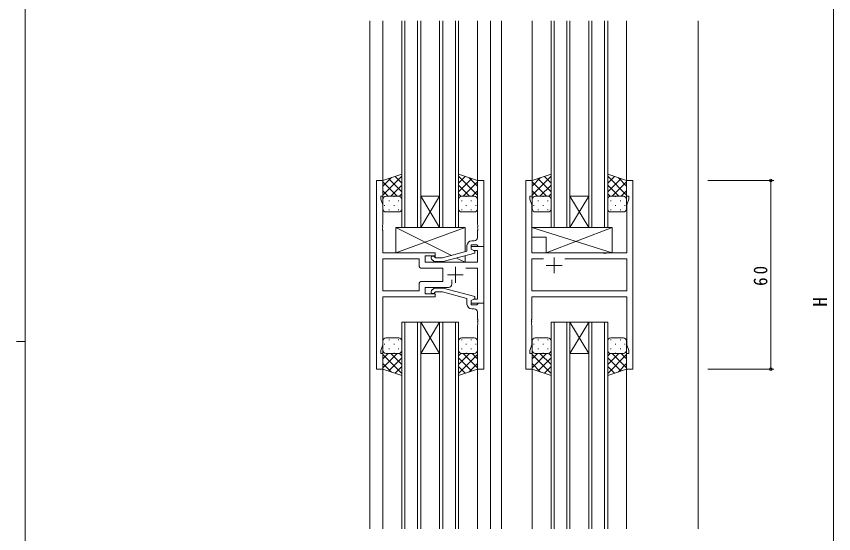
# Model space of a CAD drawing. Units: millimetres on the paper. Extents: x -420 to 373, y -297 to 267.
# Drawn here: x -420.5 to -160.8, y -59.2 to 105.2 of the extents above; entities that cross this region are included whole.
import ezdxf
from ezdxf.enums import TextEntityAlignment as Align

# ---------------------------------------------------------------- set-up
doc = ezdxf.new("R2010")
doc.units = ezdxf.units.MM
for name, color, linetype, lineweight in [('0-1_YKK_ZWAK', 7, 'Continuous', 9), ('0-3_YKK_11', 7, 'Continuous', 9), ('0-4_YKK_12', 2, 'Continuous', 9), ('0-5_YKK_13', 4, 'Continuous', 9), ('0-7_YKK_D', 6, 'Continuous', 9)]:
    doc.layers.add(name, color=color, linetype=linetype, lineweight=lineweight)
doc.styles.add('ＭＳ ゴシック', font='')
doc.styles.get('ＭＳ ゴシック').set_extended_font_data('MS Gothic')

msp = doc.modelspace()

# ---------------------------------------------------------------- linework, layer by layer
at = {"layer": '0-1_YKK_ZWAK'}
for p, q in [((-417.7, -260.6), (-417.7, 264.4)), ((-420.5, 1.9), (-417.7, 1.9))]:
    msp.add_line(p, q, dxfattribs=at)
at = {"layer": '0-3_YKK_11'}
for p, q in [((-306.019, 53.078), (-306.019, -6.922)), ((-304.019, 53.078), (-306.019, 53.078)), ((-304.019, 48.078), (-304.019, 53.078)), ((-274.019, 53.078), (-274.019, 39.037)), ((-272.019, 53.078), (-274.019, 53.078)), ((-272.019, 32.078), (-272.019, 53.078)), ((-258.619, 53.078), (-256.619, 53.078)), ((-258.619, -6.922), (-258.619, 53.078)), ((-256.619, 53.078), (-256.619, 48.078)), ((-226.619, 53.078), (-224.619, 53.078)), ((-226.619, 48.078), (-226.619, 53.078)), ((-224.619, 53.078), (-224.619, -6.922)), ((-304.719, 48.078), (-304.019, 48.078)), ((-304.719, 47.078), (-304.719, 48.078)), ((-304.089, 45.347), (-304.719, 47.078)), ((-257.319, 48.078), (-257.319, 47.078)), ((-256.619, 48.078), (-257.319, 48.078)), ((-257.319, 47.078), (-256.689, 45.347)), ((-225.919, 48.078), (-226.619, 48.078)), ((-226.549, 45.347), (-225.919, 47.078)), ((-225.919, 47.078), (-225.919, 48.078)), ((-304.089, 39.037), (-304.089, 45.347)), ((-256.689, 45.347), (-256.689, 30.078)), ((-226.549, 30.078), (-226.549, 45.347)), ((-304.209, 38.853), (-304.089, 39.037)), ((-274.019, 39.037), (-273.899, 38.853)), ((-304.209, 38.303), (-304.209, 38.853)), ((-304.089, 38.12), (-304.209, 38.303)), ((-304.209, 37.853), (-304.089, 38.037)), ((-304.209, 37.303), (-304.209, 37.853)), ((-304.089, 37.12), (-304.209, 37.303)), ((-304.089, 38.037), (-304.089, 38.12)), ((-304.089, 30.078), (-304.089, 37.12)), ((-273.899, 38.303), (-274.019, 38.12)), ((-274.019, 38.12), (-274.019, 38.037)), ((-274.019, 38.037), (-273.899, 37.853)), ((-273.899, 37.303), (-274.019, 37.12)), ((-274.019, 37.12), (-274.019, 34.878)), ((-273.899, 38.853), (-273.899, 38.303)), ((-273.899, 37.853), (-273.899, 37.303)), ((-275.019, 33.878), (-275.819, 33.878)), ((-277.319, 32.378), (-277.319, 30.558)), ((-276.019, 32.578), (-274.219, 32.578)), ((-276.019, 31.278), (-276.019, 32.578)), ((-276.019, 32.078), (-276.019, 31.278)), ((-272.019, 32.078), (-276.019, 32.078)), ((-274.819, 30.586), (-276.019, 31.278)), ((-276.019, 31.278), (-275.153, 30.778)), ((-274.219, 32.578), (-274.019, 32.378)), ((-274.019, 32.378), (-273.719, 32.078)), ((-273.719, 32.078), (-272.019, 32.078)), ((-272.019, 14.078), (-272.019, 32.078)), ((-287.419, 30.078), (-304.089, 30.078)), ((-290.619, 29.078), (-287.419, 29.078)), ((-290.619, 27.078), (-290.619, 29.078)), ((-287.271, 28.478), (-287.695, 28.903)), ((-287.419, 29.078), (-287.419, 30.078)), ((-277.319, 30.558), (-285.081, 28.478)), ((-284.923, 27.278), (-274.819, 29.986)), ((-275.153, 30.778), (-273.949, 30.778)), ((-274.819, 29.986), (-274.819, 30.586)), ((-273.949, 30.778), (-273.949, 27.078)), ((-256.689, 30.078), (-234.29, 30.078)), ((-249.619, 28.578), (-249.619, 23.578)), ((-234.29, 30.078), (-234.099, 29.936)), ((-234.099, 29.936), (-233.14, 29.936)), ((-233.14, 29.936), (-232.949, 30.078)), ((-232.949, 30.078), (-226.549, 30.078)), ((-304.089, 28.148), (-304.089, 18.008)), ((-292.549, 28.148), (-304.089, 28.148)), ((-292.549, 28.148), (-304.089, 28.148)), ((-292.549, 26.148), (-292.549, 28.148)), ((-273.949, 27.078), (-290.619, 27.078)), ((-288.544, 28.054), (-287.768, 27.278)), ((-287.768, 27.278), (-284.923, 27.278)), ((-285.081, 28.478), (-287.271, 28.478)), ((-256.689, 28.148), (-252.97, 28.148)), ((-256.689, 18.008), (-256.689, 28.148)), ((-247.119, 26.078), (-252.119, 26.078)), ((-246.269, 28.148), (-226.549, 28.148)), ((-246.269, 28.148), (-226.549, 28.148)), ((-226.549, 28.148), (-226.549, 18.008)), ((-285.019, 25.148), (-291.549, 25.148)), ((-285.019, 21.008), (-285.019, 25.148)), ((-281.019, 25.578), (-281.019, 20.578)), ((-277.669, 25.148), (-273.949, 25.148)), ((-273.949, 25.148), (-273.949, 15.378)), ((-291.549, 21.008), (-285.019, 21.008)), ((-283.519, 23.078), (-278.519, 23.078)), ((-282.169, 20.078), (-282.169, 21.517)), ((-292.549, 18.008), (-292.549, 20.008)), ((-290.619, 19.078), (-283.169, 19.078)), ((-290.619, 17.078), (-290.619, 19.078)), ((-288.543, 18.103), (-287.768, 18.878)), ((-287.768, 18.878), (-284.922, 18.878)), ((-284.922, 18.878), (-274.819, 16.171)), ((-304.089, 18.008), (-292.549, 18.008)), ((-304.089, 16.078), (-287.419, 16.078)), ((-304.089, 0.809), (-304.089, 16.078)), ((-287.419, 17.078), (-290.619, 17.078)), ((-287.271, 17.678), (-287.695, 17.254)), ((-287.419, 16.078), (-287.419, 17.078)), ((-285.08, 17.678), (-287.271, 17.678)), ((-277.319, 15.599), (-285.08, 17.678)), ((-277.319, 13.778), (-277.319, 15.599)), ((-274.819, 16.171), (-274.819, 15.571)), ((-226.549, 18.008), (-256.689, 18.008)), ((-256.689, 16.078), (-256.689, 9.037)), ((-226.549, 16.078), (-256.689, 16.078)), ((-226.549, 0.809), (-226.549, 16.078)), ((-274.819, 15.571), (-276.019, 14.878)), ((-275.153, 15.378), (-276.019, 14.878)), ((-276.019, 14.878), (-276.019, 14.078)), ((-276.019, 14.878), (-276.019, 13.578)), ((-276.019, 14.078), (-272.019, 14.078)), ((-276.019, 13.578), (-274.219, 13.578)), ((-273.949, 15.378), (-275.153, 15.378)), ((-274.219, 13.578), (-274.019, 13.778)), ((-274.019, 13.778), (-273.719, 14.078)), ((-273.719, 14.078), (-272.019, 14.078)), ((-272.019, 14.078), (-272.019, -6.922)), ((-275.019, 12.278), (-275.819, 12.278)), ((-274.019, 9.037), (-274.019, 11.278)), ((-273.899, 8.853), (-274.019, 9.037)), ((-274.019, 8.12), (-273.899, 8.303)), ((-274.019, 8.037), (-274.019, 8.12)), ((-273.899, 7.853), (-274.019, 8.037)), ((-273.899, 8.303), (-273.899, 8.853)), ((-273.899, 7.303), (-273.899, 7.853)), ((-256.689, 9.037), (-256.809, 8.853)), ((-256.809, 8.853), (-256.809, 8.303)), ((-256.809, 8.303), (-256.689, 8.12)), ((-256.689, 8.037), (-256.809, 7.853)), ((-256.809, 7.853), (-256.809, 7.303)), ((-256.689, 8.12), (-256.689, 8.037)), ((-274.019, 7.12), (-273.899, 7.303)), ((-274.019, -6.922), (-274.019, 7.12)), ((-256.809, 7.303), (-256.689, 7.12)), ((-256.689, 7.12), (-256.689, 0.809)), ((-304.719, -0.922), (-304.089, 0.809)), ((-256.689, 0.809), (-257.319, -0.922)), ((-225.919, -0.922), (-226.549, 0.809)), ((-304.719, -1.922), (-304.719, -0.922)), ((-304.019, -1.922), (-304.719, -1.922)), ((-304.019, -6.922), (-304.019, -1.922)), ((-257.319, -0.922), (-257.319, -1.922)), ((-257.319, -1.922), (-256.619, -1.922)), ((-256.619, -1.922), (-256.619, -6.922)), ((-226.619, -1.922), (-225.919, -1.922)), ((-226.619, -6.922), (-226.619, -1.922)), ((-225.919, -1.922), (-225.919, -0.922)), ((-306.019, -6.922), (-304.019, -6.922)), ((-272.019, -6.922), (-274.019, -6.922)), ((-256.619, -6.922), (-258.619, -6.922)), ((-224.619, -6.922), (-226.619, -6.922))]:
    msp.add_line(p, q, dxfattribs=at)
for centre, radius, start, end in [((-275.819, 32.378), 1.5, 90, 179.99998), ((-275.019, 34.878), 1, 270, 359.99998), ((-288.119, 28.478), 0.6, 44.99998, 225), ((-291.549, 26.148), 1, 180, 269.99998), ((-291.549, 20.008), 1, 90, 179.99998), ((-283.169, 20.078), 1, 270, 359.99998), ((-288.119, 17.678), 0.6, 134.99998, 315), ((-275.819, 13.778), 1.5, 180, 269.99998), ((-275.019, 11.278), 1, 0, 89.99998)]:
    msp.add_arc(centre, radius, start, end, dxfattribs=at)
at = {"layer": '0-4_YKK_12'}
for p, q in [((-308.218, 103.828), (-308.219, -57.672)), ((-304.018, 103.828), (-304.019, 52.578)), ((-298.018, 103.828), (-298.019, 38.078)), ((-297.019, 38.078), (-297.018, 103.828)), ((-293.018, 103.828), (-293.019, 38.078)), ((-292.019, 38.078), (-292.018, 103.828)), ((-286.018, 103.828), (-286.019, 38.078)), ((-285.019, 38.078), (-285.018, 103.828)), ((-281.018, 103.828), (-281.019, 38.078)), ((-280.019, 38.078), (-280.018, 103.828)), ((-274.018, 103.828), (-274.019, 52.578)), ((-269.818, 103.828), (-269.819, -57.672)), ((-266.317, 103.828), (-266.319, -57.672)), ((-256.618, 103.828), (-256.619, 52.578)), ((-250.619, 38.078), (-250.618, 103.828)), ((-249.618, 103.828), (-249.619, 38.078)), ((-245.619, 38.078), (-245.618, 103.828)), ((-244.618, 103.828), (-244.619, 38.078)), ((-238.619, 38.078), (-238.618, 103.828)), ((-237.618, 103.828), (-237.619, 38.078)), ((-233.619, 38.078), (-233.618, 103.828)), ((-232.618, 103.828), (-232.619, 38.078)), ((-226.618, 103.828), (-226.619, 52.578)), ((-203.817, 103.828), (-203.819, -57.672)), ((-286.019, 38.078), (-292.019, 48.078)), ((-292.019, 38.078), (-286.019, 48.078)), ((-292.019, 48.078), (-286.019, 48.078)), ((-244.619, 38.078), (-238.619, 48.078)), ((-238.619, 38.078), (-244.619, 48.078)), ((-238.619, 48.078), (-244.619, 48.078)), ((-298.019, 38.078), (-292.019, 38.078)), ((-292.019, 38.078), (-286.019, 38.078)), ((-286.019, 38.078), (-280.019, 38.078)), ((-244.619, 38.078), (-250.619, 38.078)), ((-238.619, 38.078), (-244.619, 38.078)), ((-232.619, 38.078), (-238.619, 38.078)), ((-298.019, 8.079), (-292.019, 8.079)), ((-298.019, -57.671), (-298.019, 8.079)), ((-297.019, 8.079), (-297.019, -57.671)), ((-293.019, -57.671), (-293.019, 8.079)), ((-286.019, 8.079), (-292.019, -1.921)), ((-292.019, 8.079), (-286.019, -1.921)), ((-292.019, 8.079), (-286.019, 8.079)), ((-292.019, 8.079), (-292.019, -57.671)), ((-286.019, 8.079), (-280.019, 8.079)), ((-286.019, -57.671), (-286.019, 8.079)), ((-285.019, 8.079), (-285.019, -57.671)), ((-281.019, -57.671), (-281.019, 8.079)), ((-280.019, 8.079), (-280.019, -57.671)), ((-250.619, 8.079), (-250.619, -57.671)), ((-244.619, 8.079), (-250.619, 8.079)), ((-249.619, -57.671), (-249.619, 8.079)), ((-245.619, 8.079), (-245.619, -57.671)), ((-244.619, 8.079), (-238.619, -1.921)), ((-238.619, 8.079), (-244.619, -1.921)), ((-238.619, 8.079), (-244.619, 8.079)), ((-244.619, -57.671), (-244.619, 8.079)), ((-238.619, 8.079), (-238.619, -57.671)), ((-232.619, 8.079), (-238.619, 8.079)), ((-237.619, -57.671), (-237.619, 8.079)), ((-233.619, 8.079), (-233.619, -57.671)), ((-232.619, -57.671), (-232.619, 8.079)), ((-292.019, -1.921), (-286.019, -1.921)), ((-238.619, -1.921), (-244.619, -1.921)), ((-304.019, -6.422), (-304.019, -57.672)), ((-274.019, -6.422), (-274.019, -57.672)), ((-256.619, -6.422), (-256.619, -57.672)), ((-226.619, -6.422), (-226.619, -57.672))]:
    msp.add_line(p, q, dxfattribs=at)
at = {"layer": '0-5_YKK_13'}
for p, q in [((-298.019, 55.074), (-304.019, 53.074)), ((-298.019, 47.074), (-298.019, 55.074)), ((-280.019, 55.074), (-274.019, 53.074)), ((-280.019, 47.074), (-280.019, 55.074)), ((-250.619, 55.074), (-256.619, 53.074)), ((-250.619, 47.074), (-250.619, 55.074)), ((-232.619, 55.074), (-226.619, 53.074)), ((-232.619, 47.074), (-232.619, 55.074)), ((-304.019, 48.442), (-298.019, 54.442)), ((-304.019, 51.271), (-301.314, 53.976)), ((-304.019, 53.074), (-304.019, 47.074)), ((-299.499, 48.074), (-304.019, 52.594)), ((-298.019, 49.423), (-302.258, 53.661)), ((-298.019, 52.251), (-300.137, 54.368)), ((-274.019, 48.442), (-280.019, 54.442)), ((-280.019, 52.251), (-277.902, 54.368)), ((-280.019, 49.423), (-275.781, 53.661)), ((-278.54, 48.074), (-274.019, 52.594)), ((-274.019, 51.271), (-276.724, 53.976)), ((-274.019, 53.074), (-274.019, 47.074)), ((-256.619, 48.442), (-250.619, 54.442)), ((-256.619, 51.271), (-253.914, 53.976)), ((-256.619, 53.074), (-256.619, 47.074)), ((-252.099, 48.074), (-256.619, 52.594)), ((-250.619, 49.423), (-254.858, 53.661)), ((-250.619, 52.251), (-252.737, 54.368)), ((-226.619, 48.442), (-232.619, 54.442)), ((-232.619, 52.251), (-230.502, 54.368)), ((-232.619, 49.423), (-228.381, 53.661)), ((-231.14, 48.074), (-226.619, 52.594)), ((-226.619, 51.271), (-229.324, 53.976)), ((-226.619, 53.074), (-226.619, 47.074)), ((-302.328, 48.074), (-304.019, 49.766)), ((-301.559, 48.074), (-298.019, 51.614)), ((-276.48, 48.074), (-280.019, 51.614)), ((-275.711, 48.074), (-274.019, 49.766)), ((-254.928, 48.074), (-256.619, 49.766)), ((-254.159, 48.074), (-250.619, 51.614)), ((-229.08, 48.074), (-232.619, 51.614)), ((-228.311, 48.074), (-226.619, 49.766)), ((-304.019, 44.074), (-304.019, 47.074)), ((-303.434, 47.984), (-303.399, 47.984)), ((-303.019, 48.074), (-299.019, 48.074)), ((-303.019, 48.074), (-299.019, 48.074)), ((-300.569, 47.984), (-300.369, 47.984)), ((-298.764, 48.041), (-298.019, 48.785)), ((-298.019, 47.074), (-298.019, 44.074)), ((-279.275, 48.041), (-280.019, 48.785)), ((-280.019, 47.074), (-280.019, 44.074)), ((-275.019, 48.074), (-279.019, 48.074)), ((-275.019, 48.074), (-279.019, 48.074)), ((-277.469, 47.984), (-277.669, 47.984)), ((-274.605, 47.984), (-274.639, 47.984)), ((-274.019, 44.074), (-274.019, 47.074)), ((-256.619, 44.074), (-256.619, 47.074)), ((-256.034, 47.984), (-255.999, 47.984)), ((-255.619, 48.074), (-251.619, 48.074)), ((-255.619, 48.074), (-251.619, 48.074)), ((-253.169, 47.984), (-252.969, 47.984)), ((-251.364, 48.041), (-250.619, 48.785)), ((-250.619, 47.074), (-250.619, 44.074)), ((-231.875, 48.041), (-232.619, 48.785)), ((-232.619, 47.074), (-232.619, 44.074)), ((-227.619, 48.074), (-231.619, 48.074)), ((-227.619, 48.074), (-231.619, 48.074)), ((-230.069, 47.984), (-230.269, 47.984)), ((-227.205, 47.984), (-227.239, 47.984)), ((-226.619, 44.074), (-226.619, 47.074)), ((-303.599, 45.154), (-303.399, 45.154)), ((-302.184, 46.569), (-301.984, 46.569)), ((-300.569, 45.154), (-300.369, 45.154)), ((-299.154, 46.569), (-298.954, 46.569)), ((-278.884, 46.569), (-279.084, 46.569)), ((-277.469, 45.154), (-277.669, 45.154)), ((-275.854, 46.569), (-276.054, 46.569)), ((-274.439, 45.154), (-274.639, 45.154)), ((-256.199, 45.154), (-255.999, 45.154)), ((-254.784, 46.569), (-254.584, 46.569)), ((-253.169, 45.154), (-252.969, 45.154)), ((-251.754, 46.569), (-251.554, 46.569)), ((-231.484, 46.569), (-231.684, 46.569)), ((-230.069, 45.154), (-230.269, 45.154)), ((-228.454, 46.569), (-228.654, 46.569)), ((-227.039, 45.154), (-227.239, 45.154)), ((-299.019, 43.074), (-303.019, 43.074)), ((-302.184, 43.739), (-301.984, 43.739)), ((-299.154, 43.739), (-298.954, 43.739)), ((-278.884, 43.739), (-279.084, 43.739)), ((-279.019, 43.074), (-275.019, 43.074)), ((-275.854, 43.739), (-276.054, 43.739)), ((-251.619, 43.074), (-255.619, 43.074)), ((-254.784, 43.739), (-254.584, 43.739)), ((-251.754, 43.739), (-251.554, 43.739)), ((-231.484, 43.739), (-231.684, 43.739)), ((-231.619, 43.074), (-227.619, 43.074)), ((-228.454, 43.739), (-228.654, 43.739)), ((-299.919, 38.078), (-277.919, 38.078)), ((-299.919, 30.078), (-299.919, 38.078)), ((-282.241, 29.239), (-299.919, 38.078)), ((-299.919, 30.078), (-277.919, 38.078)), ((-277.919, 38.078), (-277.919, 30.397)), ((-231.194, 38.078), (-256.689, 38.078)), ((-252.194, 30.078), (-231.194, 38.078)), ((-231.194, 38.078), (-231.194, 30.078)), ((-252.194, 35.078), (-256.689, 35.078)), ((-252.194, 35.078), (-252.194, 30.078)), ((-287.419, 30.078), (-299.919, 30.078)), ((-287.419, 28.627), (-287.419, 30.078)), ((-277.919, 29.155), (-277.919, 27.078)), ((-231.194, 30.078), (-252.194, 30.078)), ((-287.419, 27.078), (-287.419, 27.278)), ((-277.919, 27.078), (-287.419, 27.078)), ((-277.919, 27.078), (-280.623, 28.43)), ((-299.019, 3.083), (-303.019, 3.083)), ((-279.019, 3.083), (-275.019, 3.083)), ((-251.619, 3.083), (-255.619, 3.083)), ((-231.619, 3.083), (-227.619, 3.083)), ((-304.019, 2.083), (-304.019, -0.917)), ((-303.599, 1.003), (-303.399, 1.003)), ((-302.184, 2.418), (-301.984, 2.418)), ((-300.569, 1.003), (-300.369, 1.003)), ((-299.154, 2.418), (-298.954, 2.418)), ((-298.019, -0.917), (-298.019, 2.083)), ((-280.019, -0.917), (-280.019, 2.083)), ((-278.884, 2.418), (-279.084, 2.418)), ((-277.469, 1.003), (-277.669, 1.003)), ((-275.854, 2.418), (-276.054, 2.418)), ((-274.439, 1.003), (-274.639, 1.003)), ((-274.019, 2.083), (-274.019, -0.917)), ((-256.619, 2.083), (-256.619, -0.917)), ((-256.199, 1.003), (-255.999, 1.003)), ((-254.784, 2.418), (-254.584, 2.418)), ((-253.169, 1.003), (-252.969, 1.003)), ((-251.754, 2.418), (-251.554, 2.418)), ((-250.619, -0.917), (-250.619, 2.083)), ((-232.619, -0.917), (-232.619, 2.083)), ((-231.484, 2.418), (-231.684, 2.418)), ((-230.069, 1.003), (-230.269, 1.003)), ((-228.454, 2.418), (-228.654, 2.418)), ((-227.039, 1.003), (-227.239, 1.003)), ((-226.619, 2.083), (-226.619, -0.917)), ((-304.019, -6.917), (-304.019, -0.917)), ((-302.328, -1.917), (-304.019, -3.609)), ((-299.499, -1.917), (-304.019, -6.437)), ((-304.019, -2.285), (-298.019, -8.285)), ((-303.434, -1.827), (-303.399, -1.827)), ((-303.019, -1.917), (-299.019, -1.917)), ((-303.019, -1.917), (-299.019, -1.917)), ((-302.184, -0.412), (-301.984, -0.412)), ((-301.559, -1.917), (-298.019, -5.457)), ((-300.569, -1.827), (-300.369, -1.827)), ((-299.154, -0.412), (-298.954, -0.412)), ((-298.764, -1.884), (-298.019, -2.628)), ((-298.019, -0.917), (-298.019, -8.917)), ((-280.019, -0.917), (-280.019, -8.917)), ((-279.275, -1.884), (-280.019, -2.628)), ((-276.48, -1.917), (-280.019, -5.457)), ((-274.019, -2.285), (-280.019, -8.285)), ((-278.884, -0.412), (-279.084, -0.412)), ((-275.019, -1.917), (-279.019, -1.917)), ((-275.019, -1.917), (-279.019, -1.917)), ((-278.54, -1.917), (-274.019, -6.437)), ((-277.469, -1.827), (-277.669, -1.827)), ((-275.854, -0.412), (-276.054, -0.412)), ((-275.711, -1.917), (-274.019, -3.609)), ((-274.605, -1.827), (-274.639, -1.827)), ((-274.019, -6.917), (-274.019, -0.917)), ((-256.619, -6.917), (-256.619, -0.917)), ((-254.928, -1.917), (-256.619, -3.609)), ((-252.099, -1.917), (-256.619, -6.437)), ((-256.619, -2.285), (-250.619, -8.285)), ((-256.034, -1.827), (-255.999, -1.827)), ((-255.619, -1.917), (-251.619, -1.917)), ((-255.619, -1.917), (-251.619, -1.917)), ((-254.784, -0.412), (-254.584, -0.412)), ((-254.159, -1.917), (-250.619, -5.457)), ((-253.169, -1.827), (-252.969, -1.827)), ((-251.754, -0.412), (-251.554, -0.412)), ((-251.364, -1.884), (-250.619, -2.628)), ((-250.619, -0.917), (-250.619, -8.917)), ((-232.619, -0.917), (-232.619, -8.917)), ((-231.875, -1.884), (-232.619, -2.628)), ((-229.08, -1.917), (-232.619, -5.457)), ((-226.619, -2.285), (-232.619, -8.285)), ((-231.484, -0.412), (-231.684, -0.412)), ((-227.619, -1.917), (-231.619, -1.917)), ((-227.619, -1.917), (-231.619, -1.917)), ((-231.14, -1.917), (-226.619, -6.437)), ((-230.069, -1.827), (-230.269, -1.827)), ((-228.454, -0.412), (-228.654, -0.412)), ((-228.311, -1.917), (-226.619, -3.609)), ((-227.205, -1.827), (-227.239, -1.827)), ((-226.619, -6.917), (-226.619, -0.917)), ((-304.019, -5.114), (-301.314, -7.819)), ((-298.019, -3.265), (-302.258, -7.504)), ((-280.019, -3.265), (-275.781, -7.504)), ((-274.019, -5.114), (-276.724, -7.819)), ((-256.619, -5.114), (-253.914, -7.819)), ((-250.619, -3.265), (-254.858, -7.504)), ((-232.619, -3.265), (-228.381, -7.504)), ((-226.619, -5.114), (-229.324, -7.819)), ((-298.019, -8.917), (-304.019, -6.917)), ((-298.019, -6.094), (-300.137, -8.211)), ((-280.019, -6.094), (-277.902, -8.211)), ((-280.019, -8.917), (-274.019, -6.917)), ((-250.619, -8.917), (-256.619, -6.917)), ((-250.619, -6.094), (-252.737, -8.211)), ((-232.619, -6.094), (-230.502, -8.211)), ((-232.619, -8.917), (-226.619, -6.917))]:
    msp.add_line(p, q, dxfattribs=at)
msp.add_lwpolyline([(-231.194, 30.078), (-256.689, 38.078), (-256.689, 35.078)], dxfattribs=at)
for centre, start, end in [((-303.019, 47.074), 89.99989, 179.99989), ((-303.019, 47.074), 89.99989, 179.99989), ((-299.019, 47.074), 359.99989, 89.99989), ((-299.019, 47.074), 359.99989, 89.99989), ((-279.019, 47.074), 90.00009, 180.00009), ((-279.019, 47.074), 90.00009, 180.00009), ((-275.019, 47.074), 0.00009, 90.00009), ((-275.019, 47.074), 0.00009, 90.00009), ((-255.619, 47.074), 89.99989, 179.99989), ((-255.619, 47.074), 89.99989, 179.99989), ((-251.619, 47.074), 359.99989, 89.99989), ((-251.619, 47.074), 359.99989, 89.99989), ((-231.619, 47.074), 90.00009, 180.00009), ((-231.619, 47.074), 90.00009, 180.00009), ((-227.619, 47.074), 0.00009, 90.00009), ((-227.619, 47.074), 0.00009, 90.00009), ((-303.019, 44.074), 179.99989, 269.99989), ((-299.019, 44.074), 269.99989, 359.99989), ((-279.019, 44.074), 180.00009, 270.00009), ((-275.019, 44.074), 270.00009, 0.00009), ((-255.619, 44.074), 179.99989, 269.99989), ((-251.619, 44.074), 269.99989, 359.99989), ((-231.619, 44.074), 180.00009, 270.00009), ((-227.619, 44.074), 270.00009, 0.00009), ((-303.019, 2.083), 90.00009, 180.00009), ((-299.019, 2.083), 0.00009, 90.00009), ((-279.019, 2.083), 89.99989, 179.99989), ((-275.019, 2.083), 359.99989, 89.99989), ((-255.619, 2.083), 90.00009, 180.00009), ((-251.619, 2.083), 0.00009, 90.00009), ((-231.619, 2.083), 89.99989, 179.99989), ((-227.619, 2.083), 359.99989, 89.99989), ((-303.019, -0.917), 180.00009, 270.00009), ((-303.019, -0.917), 180.00009, 270.00009), ((-299.019, -0.917), 270.00009, 0.00009), ((-299.019, -0.917), 270.00009, 0.00009), ((-279.019, -0.917), 179.99989, 269.99989), ((-279.019, -0.917), 179.99989, 269.99989), ((-275.019, -0.917), 269.99989, 359.99989), ((-275.019, -0.917), 269.99989, 359.99989), ((-255.619, -0.917), 180.00009, 270.00009), ((-255.619, -0.917), 180.00009, 270.00009), ((-251.619, -0.917), 270.00009, 0.00009), ((-251.619, -0.917), 270.00009, 0.00009), ((-231.619, -0.917), 179.99989, 269.99989), ((-231.619, -0.917), 179.99989, 269.99989), ((-227.619, -0.917), 269.99989, 359.99989), ((-227.619, -0.917), 269.99989, 359.99989)]:
    msp.add_arc(centre, 1, start, end, dxfattribs=at)
at = {"layer": '0-7_YKK_D'}
for p, q in [((-160.82, 207.578), (-160.82, -178.422)), ((-200.817, 53.078), (-179.82, 53.078)), ((-180.82, 53.078), (-180.82, -6.922)), ((-200.817, -6.922), (-179.82, -6.922))]:
    msp.add_line(p, q, dxfattribs=at)
for centre in [(-180.82, 53.078), (-180.82, -6.922)]:
    msp.add_circle(centre, 0.425, dxfattribs=at)

# ---------------------------------------------------------------- texts
at = {"layer": '0-7_YKK_D', "color": 3, "style": 'ＭＳ ゴシック'}
msp.add_text('H', height=4.399, rotation=90, dxfattribs=at).set_placement((-161.62, 12.978), align=Align.BOTTOM_LEFT)
at = {"layer": '0-7_YKK_D', "color": 3, "insert": (-181.82, 19.558), "char_height": 4.399, "attachment_point": 7, "rotation": 90, "style": 'ＭＳ ゴシック'}
msp.add_mtext('\\T1.36;\\W0.9;60', dxfattribs=at)

doc.saveas('drawing.dxf')
